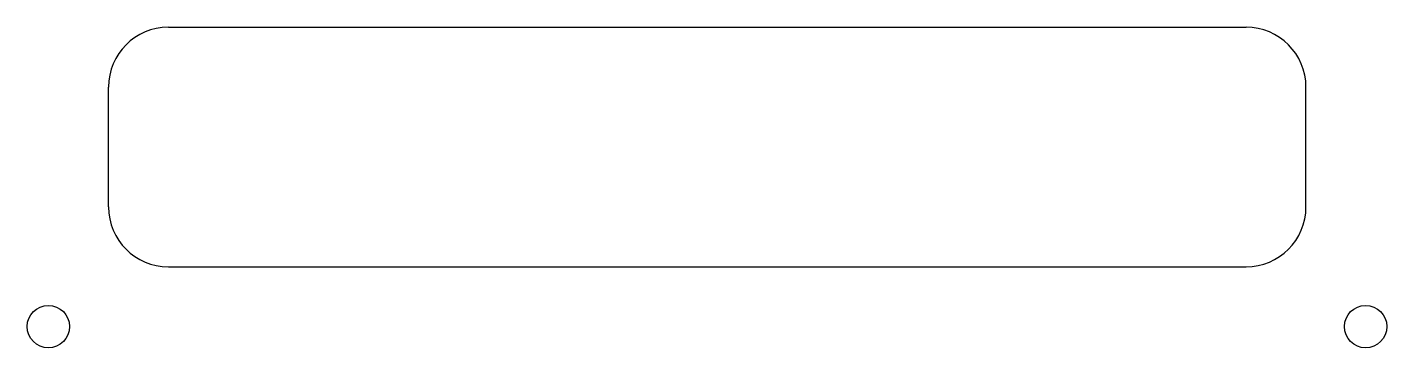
# Model space of a CAD drawing. Header units: inches. Extents: x -12.3 to -6.62, y 3.45 to 9.12.
# Drawn here: x -12.3 to -6.62, y 3.45 to 4.79 of the extents above; entities outside this region: 2.
import ezdxf

# ---------------------------------------------------------------- set-up
doc = ezdxf.new("R2010")
doc.units = ezdxf.units.IN
doc.header["$MEASUREMENT"] = 0

msp = doc.modelspace()

# ---------------------------------------------------------------- linework, layer by layer
at = {"color": 7, "linetype": 'Continuous', "lineweight": 25}
for p, q in [((-11.7057, 4.7855), (-7.2057, 4.7855)), ((-11.9557, 4.0355), (-11.9557, 4.5355)), ((-6.9557, 4.0355), (-6.9557, 4.5355)), ((-11.7057, 3.7855), (-7.2057, 3.7855))]:
    msp.add_line(p, q, dxfattribs=at)
for centre in [(-12.2068, 9.0361), (-6.7068, 9.0361), (-12.2068, 3.5361), (-6.7068, 3.5361)]:
    msp.add_circle(centre, 0.0885, dxfattribs=at)
for centre, start, end in [((-11.7057, 4.5355), 90, 180), ((-7.2057, 4.5355), 0, 90), ((-11.7057, 4.0355), 180, 270), ((-7.2057, 4.0355), 270, 0)]:
    msp.add_arc(centre, 0.25, start, end, dxfattribs=at)

doc.saveas('drawing.dxf')
